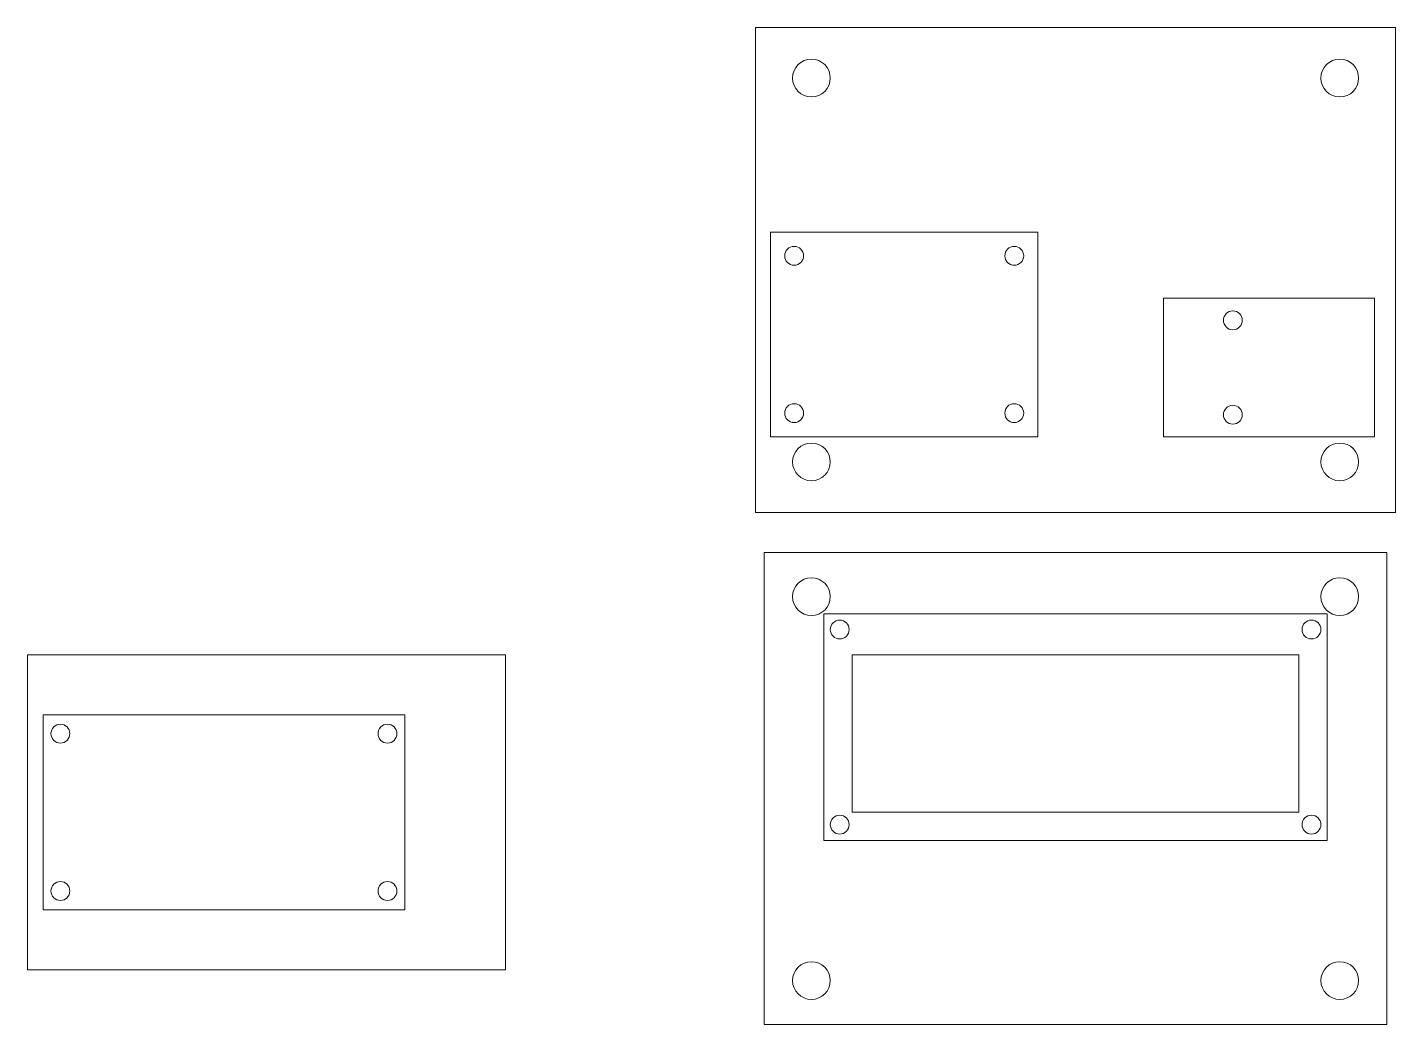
# Model space of a CAD drawing. Header units: inches. Extents: x -8.69 to -0.13, y -0.5 to 5.74.
import ezdxf

# ---------------------------------------------------------------- set-up
doc = ezdxf.new("R2010")
doc.units = ezdxf.units.IN
doc.header["$MEASUREMENT"] = 0
doc.layers.add('Layer 1', color=7, linetype='Continuous')

msp = doc.modelspace()

# ---------------------------------------------------------------- linework, layer by layer
at = {"layer": 'Layer 1', "color": 250, "lineweight": 18}
for points in [[(-4.1367, 2.7049), (-0.1306, 2.7049), (-0.1306, 5.7398), (-4.1367, 5.7398), (-4.1367, 2.7049)], [(-4.0825, -0.4984), (-0.1849, -0.4984), (-0.1849, 2.4543), (-4.0825, 2.4543), (-4.0825, -0.4984)], [(-3.5313, 0.8314), (-0.736, 0.8314), (-0.736, 1.8156), (-3.5313, 1.8156), (-3.5313, 0.8314)], [(-8.596, 0.2193), (-6.3322, 0.2193), (-6.3322, 1.4398), (-8.596, 1.4398), (-8.596, 0.2193)]]:
    msp.add_lwpolyline(points, close=True, dxfattribs=at)
for centre, major_axis in [((-3.7872, 5.4231), (0, 0.1181)), ((-0.4801, 5.4231), (0, 0.1181)), ((-3.7872, 3.0216), (0, 0.1181)), ((-0.4801, 3.0216), (0, 0.1181)), ((-3.7872, 2.1787), (0, 0.1181)), ((-0.4801, 2.1787), (0, 0.1181)), ((-3.6101, 1.9731), (0, 0.0591)), ((-0.6573, 1.9731), (0, 0.0591)), ((-3.6101, 0.7526), (0, 0.0591)), ((-0.6573, 0.7526), (0, 0.0591)), ((-3.7872, -0.2229), (0, 0.1181)), ((-0.4801, -0.2229), (0, 0.1181))]:
    msp.add_ellipse(centre, major_axis=major_axis, ratio=1, dxfattribs=at)
for points in [[(-2.3699, 3.1791), (-2.3699, 3.1791), (-4.0431, 3.1791), (-4.0431, 3.1791), (-4.0431, 3.1791), (-4.0431, 4.4586), (-4.0431, 4.4586), (-4.0431, 4.4586), (-2.3699, 4.4586), (-2.3699, 4.4586), (-2.3699, 4.4586), (-2.3699, 3.1791), (-2.3699, 3.1791)], [(-3.8955, 4.2519), (-3.9281, 4.2519), (-3.9545, 4.2783), (-3.9545, 4.3109), (-3.9545, 4.3436), (-3.9281, 4.37), (-3.8955, 4.37), (-3.8629, 4.37), (-3.8364, 4.3436), (-3.8364, 4.3109), (-3.8364, 4.2783), (-3.8629, 4.2519), (-3.8955, 4.2519)], [(-2.5175, 4.2519), (-2.5501, 4.2519), (-2.5766, 4.2783), (-2.5766, 4.3109), (-2.5766, 4.3436), (-2.5501, 4.37), (-2.5175, 4.37), (-2.4849, 4.37), (-2.4585, 4.3436), (-2.4585, 4.3109), (-2.4585, 4.2783), (-2.4849, 4.2519), (-2.5175, 4.2519)], [(-0.2636, 3.1791), (-0.2636, 3.1791), (-1.5825, 3.1791), (-1.5825, 3.1791), (-1.5825, 3.1791), (-1.5825, 4.0452), (-1.5825, 4.0452), (-1.5825, 4.0452), (-0.2636, 4.0452), (-0.2636, 4.0452), (-0.2636, 4.0452), (-0.2636, 3.1791), (-0.2636, 3.1791)], [(-1.1494, 3.9665), (-1.1168, 3.9665), (-1.0904, 3.94), (-1.0904, 3.9074), (-1.0904, 3.8748), (-1.1168, 3.8483), (-1.1494, 3.8483), (-1.182, 3.8483), (-1.2085, 3.8748), (-1.2085, 3.9074), (-1.2085, 3.94), (-1.182, 3.9665), (-1.1494, 3.9665)], [(-3.8955, 3.2676), (-3.9281, 3.2676), (-3.9545, 3.2941), (-3.9545, 3.3267), (-3.9545, 3.3593), (-3.9281, 3.3857), (-3.8955, 3.3857), (-3.8629, 3.3857), (-3.8364, 3.3593), (-3.8364, 3.3267), (-3.8364, 3.2941), (-3.8629, 3.2676), (-3.8955, 3.2676)], [(-2.5175, 3.2676), (-2.5501, 3.2676), (-2.5766, 3.2941), (-2.5766, 3.3267), (-2.5766, 3.3593), (-2.5501, 3.3857), (-2.5175, 3.3857), (-2.4849, 3.3857), (-2.4585, 3.3593), (-2.4585, 3.3267), (-2.4585, 3.2941), (-2.4849, 3.2676), (-2.5175, 3.2676)], [(-1.1494, 3.3759), (-1.1168, 3.3759), (-1.0904, 3.3495), (-1.0904, 3.3168), (-1.0904, 3.2842), (-1.1168, 3.2578), (-1.1494, 3.2578), (-1.182, 3.2578), (-1.2085, 3.2842), (-1.2085, 3.3168), (-1.2085, 3.3495), (-1.182, 3.3759), (-1.1494, 3.3759)], [(-3.7085, 0.6542), (-3.7085, 0.6542), (-3.7085, 2.0715), (-3.7085, 2.0715), (-3.7085, 2.0715), (-0.5589, 2.0715), (-0.5589, 2.0715), (-0.5589, 2.0715), (-0.5589, 0.6542), (-0.5589, 0.6542), (-0.5589, 0.6542), (-3.7085, 0.6542), (-3.7085, 0.6542)], [(-8.6944, -0.1547), (-8.6944, -0.1547), (-8.6944, 1.8138), (-8.6944, 1.8138), (-8.6944, 1.8138), (-5.7023, 1.8138), (-5.7023, 1.8138), (-5.7023, 1.8138), (-5.7023, -0.1547), (-5.7023, -0.1547), (-5.7023, -0.1547), (-8.6944, -0.1547), (-8.6944, -0.1547)], [(-8.4877, 1.2626), (-8.5203, 1.2626), (-8.5468, 1.2891), (-8.5468, 1.3217), (-8.5468, 1.3543), (-8.5203, 1.3808), (-8.4877, 1.3808), (-8.4551, 1.3808), (-8.4287, 1.3543), (-8.4287, 1.3217), (-8.4287, 1.2891), (-8.4551, 1.2626), (-8.4877, 1.2626)], [(-6.4405, 1.2626), (-6.4731, 1.2626), (-6.4995, 1.2891), (-6.4995, 1.3217), (-6.4995, 1.3543), (-6.4731, 1.3808), (-6.4405, 1.3808), (-6.4079, 1.3808), (-6.3814, 1.3543), (-6.3814, 1.3217), (-6.3814, 1.2891), (-6.4079, 1.2626), (-6.4405, 1.2626)], [(-8.4877, 0.2784), (-8.5203, 0.2784), (-8.5468, 0.3048), (-8.5468, 0.3375), (-8.5468, 0.3701), (-8.5203, 0.3965), (-8.4877, 0.3965), (-8.4551, 0.3965), (-8.4287, 0.3701), (-8.4287, 0.3375), (-8.4287, 0.3048), (-8.4551, 0.2784), (-8.4877, 0.2784)], [(-6.4405, 0.2784), (-6.4731, 0.2784), (-6.4995, 0.3048), (-6.4995, 0.3375), (-6.4995, 0.3701), (-6.4731, 0.3965), (-6.4405, 0.3965), (-6.4079, 0.3965), (-6.3814, 0.3701), (-6.3814, 0.3375), (-6.3814, 0.3048), (-6.4079, 0.2784), (-6.4405, 0.2784)]]:
    msp.add_open_spline(points, degree=3, knots=[0, 0, 0, 0, 0.25, 0.25, 0.25, 0.5, 0.5, 0.5, 0.75, 0.75, 0.75, 1, 1, 1, 1], dxfattribs=at)

doc.saveas('drawing.dxf')
